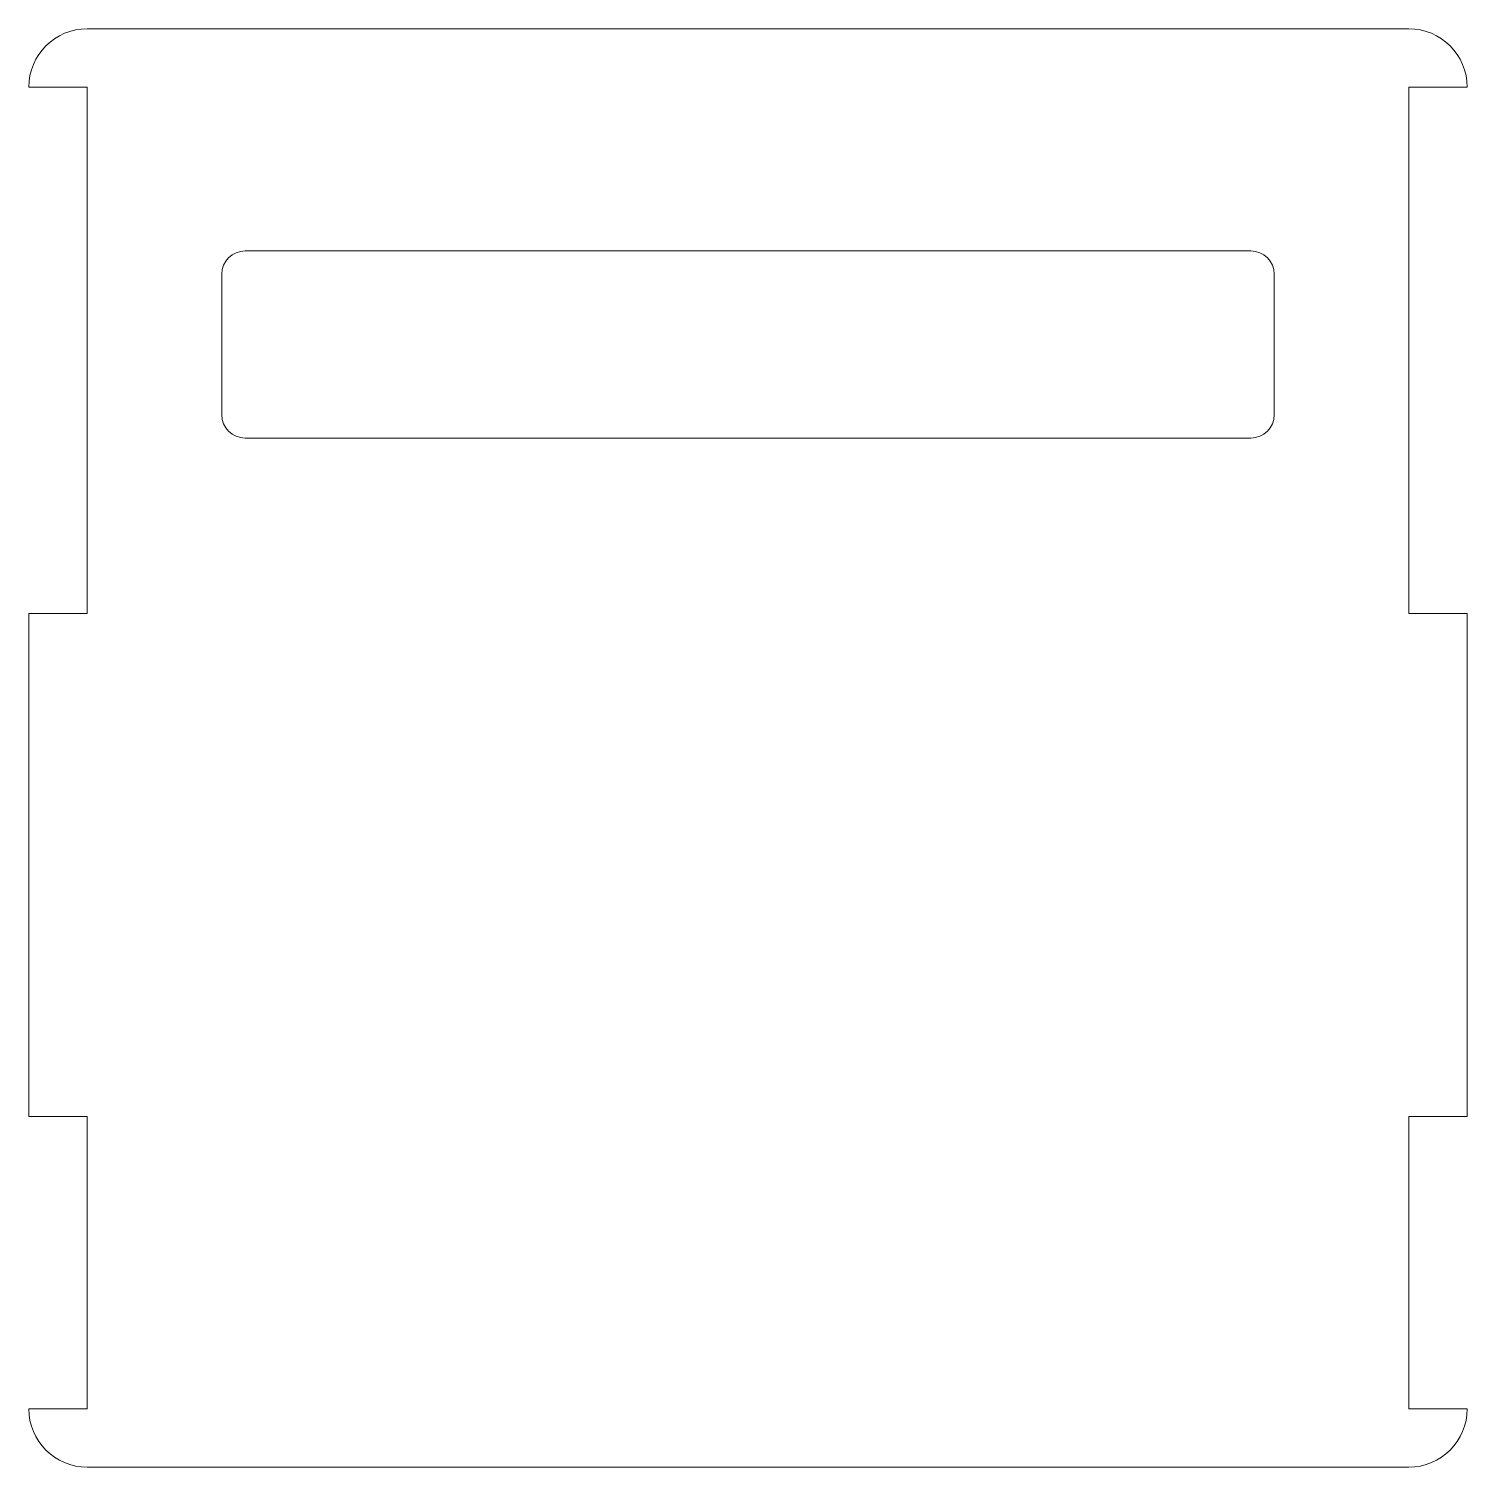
# Model space of a CAD drawing. Header units: millimetres. Extents: x -97 to 26, y -7 to 116.
import ezdxf

# ---------------------------------------------------------------- set-up
doc = ezdxf.new("R2010")
doc.units = ezdxf.units.MM

msp = doc.modelspace()

# ---------------------------------------------------------------- linework, layer by layer
at = {"color": 7, "linetype": 'Continuous', "lineweight": 15}
for p, q in [((-92.31, 116.49), (20.69, 116.49)), ((-97.31, 111.49), (-92.31, 111.49)), ((-92.31, 111.49), (-92.31, 66.49)), ((20.69, 111.49), (25.69, 111.49)), ((20.69, 66.49), (20.69, 111.49)), ((7.19, 97.49), (-78.81, 97.49)), ((-80.81, 95.49), (-80.81, 83.49)), ((9.19, 83.49), (9.19, 95.49)), ((-78.81, 81.49), (7.19, 81.49)), ((-92.31, 66.49), (-97.31, 66.49)), ((-97.31, 23.49), (-97.31, 66.49)), ((25.69, 66.49), (20.69, 66.49)), ((25.69, 66.49), (25.69, 23.49)), ((-97.31, 23.49), (-92.31, 23.49)), ((-92.31, 23.49), (-92.31, -1.51)), ((20.69, 23.49), (25.69, 23.49)), ((20.69, -1.51), (20.69, 23.49)), ((-92.31, -1.51), (-97.31, -1.51)), ((25.69, -1.51), (20.69, -1.51)), ((20.69, -6.51), (-92.31, -6.51))]:
    msp.add_line(p, q, dxfattribs=at)
for centre, radius, start, end in [((-92.31, 111.49), 5, 90, 180), ((20.69, 111.49), 5, 0, 90), ((-78.81, 95.49), 2, 90, 180), ((7.19, 95.49), 2, 0, 90), ((-78.81, 83.49), 2, 180, 270), ((7.19, 83.49), 2, 270, 0), ((-92.31, -1.51), 5, 180, 270), ((20.69, -1.51), 5, 270, 0)]:
    msp.add_arc(centre, radius, start, end, dxfattribs=at)

doc.saveas('drawing.dxf')
